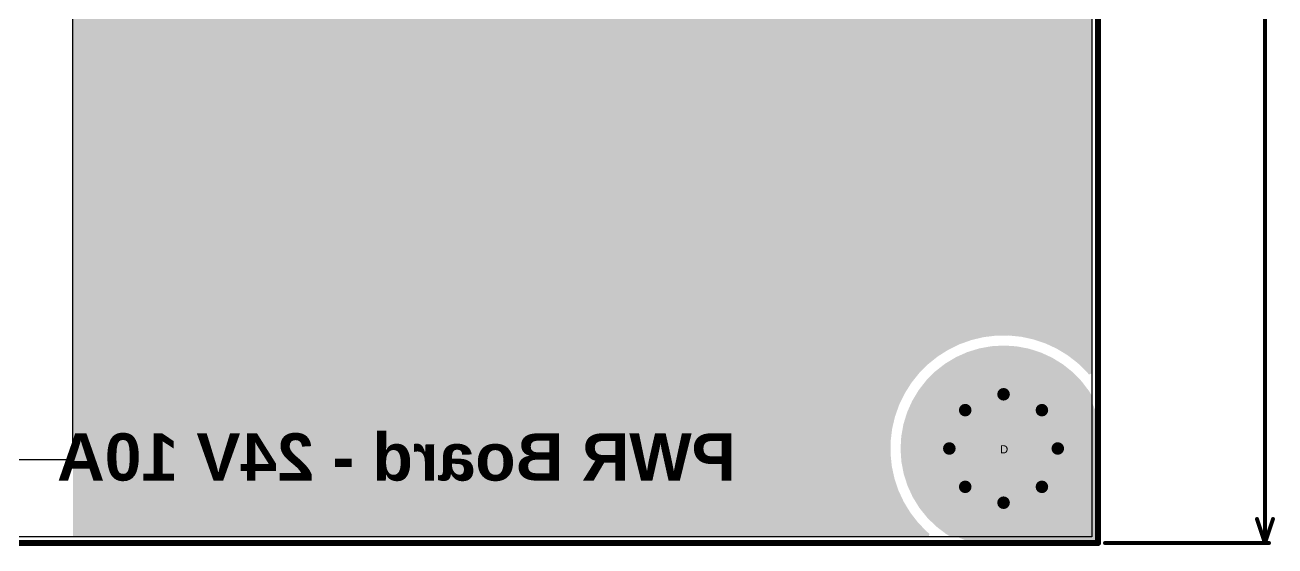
# Model space of a CAD drawing. Header units: inches. Extents: x 68 to 568, y 3 to 460.
# Drawn here: x 355.5 to 434.8, y 3.5 to 36.6 of the extents above; entities that cross this region are included whole.
import ezdxf

# ---------------------------------------------------------------- set-up
doc = ezdxf.new("R2010")
doc.units = ezdxf.units.IN
for name, color, linetype in [('Board Outline', 216, 'Continuous'), ('Bottom Layer', 5, 'Continuous'), ('Bottom Overlay', 54, 'Continuous'), ('Bottom Solder', 6, 'Continuous'), ('Dimension', 6, 'Continuous'), ('Drill Drawing', 1, 'Continuous'), ('Layer 1', 16, 'Continuous'), ('Layer 2', 76, 'Continuous'), ('Multi-Layer', 9, 'Continuous'), ('Pad Holes', 156, 'Continuous'), ('Top Layer', 1, 'Continuous'), ('Top Solder', 216, 'Continuous'), ('Via Holes', 16, 'Continuous')]:
    doc.layers.add(name, color=color, linetype=linetype)
doc.styles.add('Arial', font='', dxfattribs={"height": 0.2})
doc.styles.add('Arial_Bold', font='', dxfattribs={"height": 0.2})
doc.styles.get('Arial').set_extended_font_data('Arial')
doc.styles.get('Arial_Bold').set_extended_font_data('Arial', bold=True)

msp = doc.modelspace()

# ---------------------------------------------------------------- hatches: boundary and pattern name
at = {"layer": 'Bottom Layer'}
h = msp.add_hatch(color=5, dxfattribs=at)
edge = h.paths.add_edge_path()
edge.add_arc((417.6181099795681, 9.68173560743641), 6.259645344089513, 16.53207984423392, 253.4635629492132, ccw=False)
edge.add_line((423.61898512, 11.4629311), (423.6181138999999, 11.46205988))
edge.add_line((423.6181138999999, 11.46205988), (423.6181138999999, 3.681735079999999))
edge.add_line((423.6181138999999, 3.68173508), (423.61737476, 3.68099594))
edge.add_line((423.61737476, 3.68099594), (415.83645814, 3.68099594))
h = msp.add_hatch(color=5, dxfattribs=at)
edge = h.paths.add_edge_path()
edge.add_arc((417.61811066, 9.681735779999999), 4.359998899999999, 0, 360)
h = msp.add_hatch(color=5, dxfattribs=at)
edge = h.paths.add_edge_path()
edge.add_arc((417.61811066, 13.1237228), 0.2999994, 0, 360)
h = msp.add_hatch(color=5, dxfattribs=at)
edge = h.paths.add_edge_path()
edge.add_arc((415.1842572599999, 12.11558918), 0.2999994, 0, 360)
h = msp.add_hatch(color=5, dxfattribs=at)
edge = h.paths.add_edge_path()
edge.add_arc((420.05196406, 12.11558918), 0.2999994, 0, 360)
h = msp.add_hatch(color=5, dxfattribs=at)
edge = h.paths.add_edge_path()
edge.add_arc((414.17612364, 9.681735779999999), 0.2999994, 0, 360)
h = msp.add_hatch(color=5, dxfattribs=at)
edge = h.paths.add_edge_path()
edge.add_arc((421.06009768, 9.681735779999999), 0.2999994, 0, 360)
h = msp.add_hatch(color=5, dxfattribs=at)
edge = h.paths.add_edge_path()
edge.add_arc((415.1842572599999, 7.247882379999999), 0.2999994, 0, 360)
h = msp.add_hatch(color=5, dxfattribs=at)
edge = h.paths.add_edge_path()
edge.add_arc((420.05196406, 7.247882379999999), 0.2999994, 0, 360)
h = msp.add_hatch(color=5, dxfattribs=at)
edge = h.paths.add_edge_path()
edge.add_arc((417.61811066, 6.239748759999999), 0.2999994, 0, 360)
at = {"layer": 'Bottom Solder'}
msp.add_hatch(color=6, dxfattribs=at).paths.add_polyline_path([(418.09604722, 15.98478642), (418.09896822, 15.98444352), (418.10191208, 15.98433938), (418.8153218799999, 15.88846962), (418.81819208, 15.88779144), (418.8210978399999, 15.88735202), (419.5188206, 15.71034704), (419.52157904, 15.70935136), (419.52442892, 15.70857666), (420.1972647599999, 15.45277072), (420.19989366, 15.45146262), (420.20263432, 15.45036788), (420.84171356, 15.11912902), (420.84417228, 15.11753136), (420.84677324, 15.11612674), (421.44367832, 14.71382122), (421.44594908, 14.71194162), (421.44835954, 14.7102576), (421.99522408, 14.24219148), (421.9972713199999, 14.24005788), (421.9994658799999, 14.23811478), (422.48907628, 13.71045264), (422.49085682, 13.70810822), (422.49282278, 13.70591874), (422.91872998, 13.1256151), (422.92023366, 13.12307764), (422.9219303799999, 13.12068242), (423.27851844, 12.4953903), (423.2797249399999, 12.49269028), (423.2811321, 12.49012234), (423.56370456, 11.8280815), (423.56459102, 11.82526464), (423.56569846, 11.82254684), (423.66811126, 11.47751324), (423.6685557599999, 11.47520946), (423.66924664, 11.47292854), (423.66951334, 11.47023614), (423.67001118, 11.46764788), (423.6699984799999, 11.46532886), (423.6702347, 11.4629311), (423.669968, 11.46023362), (423.6699527599999, 11.45760218), (423.6694803199999, 11.45530094), (423.66936094, 11.45408936), (423.66936094, 3.68176048), (423.66936348, 3.68173508), (423.66837542, 3.67173764), (423.6654594999999, 3.66212374), (423.66072494, 3.65326422), (423.65435208, 3.6454969), (423.6536231, 3.64477046), (423.65361294, 3.64475776), (423.64584562, 3.6383849), (423.6369860999999, 3.63365034), (423.6273721999999, 3.630731879999999), (423.61737476, 3.62974636), (423.6173493599999, 3.6297489), (415.8364581399999, 3.6297489), (415.83410356, 3.62998004), (415.83173628, 3.629967339999999), (415.82910992, 3.6304728), (415.8264607, 3.63073442), (415.8242102599999, 3.63141768), (415.8218734599999, 3.63186726), (415.47684494, 3.734308), (415.47412714, 3.73541544), (415.47131028, 3.7363019), (414.8092923, 4.01892262), (414.80671166, 4.02033994), (414.80402434, 4.02153882), (414.17876016, 4.378172599999999), (414.17634462, 4.37988456), (414.17382494, 4.381378079999999), (413.59355432, 4.80732846), (413.59136484, 4.80929442), (413.5890204199999, 4.81107496), (413.06139638, 5.30072346), (413.0594482, 5.30292564), (413.05731968, 5.304967799999999), (412.5892942, 5.85186536), (412.5876127199999, 5.85427074), (412.58573058, 5.85654658), (412.18347586, 6.453479600000001), (412.18208648, 6.456052619999999), (412.18047104, 6.458539279999999), (411.84928044, 7.097646459999999), (411.84819078, 7.100379500000001), (411.8468776, 7.10301602), (411.59111992, 7.775872179999999), (411.5903503, 7.778711899999999), (411.5893495399999, 7.7814805), (411.4123979, 8.47921596), (411.41195594, 8.48213442), (411.41128284, 8.484991919999999), (411.31546896, 9.19840934), (411.31536482, 9.2013532), (411.3150219199999, 9.204274199999999), (411.30160818, 9.92397304), (411.3018393199999, 9.926886419999999), (411.30183424, 9.929853139999999), (411.3709958999999, 10.64634142), (411.3715673999999, 10.64923956), (411.3718976, 10.65215802), (411.52272534, 11.35600218), (411.5236194199999, 11.35879872), (411.5242848999999, 11.361674), (411.75478736, 12.04359034), (411.75600402, 12.04628274), (411.75698954, 12.04904626), (412.06413396, 12.7000508), (412.0656452599999, 12.70257556), (412.06694574, 12.7052197), (412.44667828, 13.31673232), (412.44847406, 13.31907674), (412.4500641, 13.32154308), (412.89738604, 13.88549928), (412.89943074, 13.88761256), (412.90130018, 13.88989094), (413.41030856, 14.39886376), (413.41258186, 14.40072812), (413.41470022, 14.4027779), (413.97869198, 14.85005412), (413.98116848, 14.85164924), (413.98350528, 14.85343994), (414.59504584, 15.2331293), (414.5976722, 15.23442216), (414.6002121999999, 15.23594108), (415.2512396, 15.5430347), (415.25403106, 15.54403038), (415.25669806, 15.54523434), (415.9386347199999, 15.775686), (415.94151, 15.77635148), (415.94430654, 15.77724556), (416.64816086, 15.9280225), (416.6510945599999, 15.92835524), (416.6539749199999, 15.92892166), (417.37047082, 15.99802744), (417.3734248399999, 15.99801982), (417.37634838, 15.9982535)])
h = msp.add_hatch(color=6, dxfattribs=at)
edge = h.paths.add_edge_path()
edge.add_arc((417.61811066, 9.681735779999999), 4.461598899999999, 0, 360)
h = msp.add_hatch(color=6, dxfattribs=at)
edge = h.paths.add_edge_path()
edge.add_arc((417.61811066, 13.1237228), 0.4015993999999999, 0, 360)
h = msp.add_hatch(color=6, dxfattribs=at)
edge = h.paths.add_edge_path()
edge.add_arc((415.1842572599999, 12.11558918), 0.4015993999999999, 0, 360)
h = msp.add_hatch(color=6, dxfattribs=at)
edge = h.paths.add_edge_path()
edge.add_arc((420.05196406, 12.11558918), 0.4015993999999999, 0, 360)
h = msp.add_hatch(color=6, dxfattribs=at)
edge = h.paths.add_edge_path()
edge.add_arc((414.17612364, 9.681735779999999), 0.4015993999999999, 0, 360)
h = msp.add_hatch(color=6, dxfattribs=at)
edge = h.paths.add_edge_path()
edge.add_arc((421.06009768, 9.681735779999999), 0.4015993999999999, 0, 360)
h = msp.add_hatch(color=6, dxfattribs=at)
edge = h.paths.add_edge_path()
edge.add_arc((415.1842572599999, 7.247882379999999), 0.4015993999999999, 0, 360)
h = msp.add_hatch(color=6, dxfattribs=at)
edge = h.paths.add_edge_path()
edge.add_arc((420.05196406, 7.247882379999999), 0.4015993999999999, 0, 360)
h = msp.add_hatch(color=6, dxfattribs=at)
edge = h.paths.add_edge_path()
edge.add_arc((417.61811066, 6.239748759999999), 0.4015993999999999, 0, 360)
at = {"layer": 'Layer 1'}
h = msp.add_hatch(color=16, dxfattribs=at)
edge = h.paths.add_edge_path()
edge.add_arc((417.61811066, 9.681735779999999), 4.359998899999999, 0, 360)
h = msp.add_hatch(color=16, dxfattribs=at)
edge = h.paths.add_edge_path()
edge.add_arc((417.61811066, 13.1237228), 0.2999994, 0, 360)
h = msp.add_hatch(color=16, dxfattribs=at)
edge = h.paths.add_edge_path()
edge.add_arc((415.1842572599999, 12.11558918), 0.2999994, 0, 360)
h = msp.add_hatch(color=16, dxfattribs=at)
edge = h.paths.add_edge_path()
edge.add_arc((420.05196406, 12.11558918), 0.2999994, 0, 360)
h = msp.add_hatch(color=16, dxfattribs=at)
edge = h.paths.add_edge_path()
edge.add_arc((414.17612364, 9.681735779999999), 0.2999994, 0, 360)
h = msp.add_hatch(color=16, dxfattribs=at)
edge = h.paths.add_edge_path()
edge.add_arc((421.06009768, 9.681735779999999), 0.2999994, 0, 360)
h = msp.add_hatch(color=16, dxfattribs=at)
edge = h.paths.add_edge_path()
edge.add_arc((415.1842572599999, 7.247882379999999), 0.2999994, 0, 360)
h = msp.add_hatch(color=16, dxfattribs=at)
edge = h.paths.add_edge_path()
edge.add_arc((420.05196406, 7.247882379999999), 0.2999994, 0, 360)
h = msp.add_hatch(color=16, dxfattribs=at)
edge = h.paths.add_edge_path()
edge.add_arc((417.61811066, 6.239748759999999), 0.2999994, 0, 360)
at = {"layer": 'Layer 2'}
h = msp.add_hatch(color=76, dxfattribs=at)
h.paths.add_polyline_path([(412.92022826, 328.1025315), (412.74299468, 327.95607256), (412.18861174, 327.38337114), (411.70110446, 326.75276534), (411.2864799399999, 326.07202248), (410.9498435799999, 325.34952456), (410.6953432, 324.59417174), (410.52611062, 323.81527312), (410.44423118, 323.02241466), (410.4507158, 322.22536774), (410.5454832, 321.43394692), (410.7273675199999, 320.65790326), (410.9941234, 319.90679224), (411.3424716999999, 319.18986962), (411.76811728, 318.51595936), (412.2658175799999, 317.8933698), (412.82944612, 317.32976412), (413.452056, 316.83208668), (414.1259815, 316.4064665), (414.8429193599999, 316.05814868), (415.594038, 315.79142074), (416.37009182, 315.6095669), (417.16151518, 315.51482998), (417.9585620999999, 315.50837838), (418.7514154799999, 315.59028576), (419.5303090199999, 315.75954882), (420.2856516799999, 316.01407968), (421.0081343599999, 316.3507439799999), (421.68886452, 316.76539644), (422.31945, 317.25292658), (422.8921310999999, 317.80732984), (423.03864592, 317.9846447), (423.22966154, 317.9159377), (423.22966154, 14.4480026), (423.03864592, 14.37929306), (422.89204982, 14.55669936), (422.31937126, 15.11108992), (421.68878578, 15.59860482), (421.00806324, 16.01324204), (420.28558564, 16.34989364), (419.53025314, 16.60441434), (418.75136722, 16.77366978), (417.958524, 16.85557208), (417.16148724, 16.8491154), (416.37007404, 16.75437848), (415.5940354599999, 16.57252718), (414.84292444, 16.30580178), (414.1259967399999, 15.95748904), (413.45207886, 15.53187648), (412.8294766, 15.0342092), (412.26585314, 14.47061368), (411.76815284, 13.84803682), (411.34250726, 13.17413926), (410.9941589599999, 12.45722934), (410.72739546, 11.70613356), (410.54550606, 10.93010006), (410.4507285, 10.13869448), (410.44423118, 9.341657719999999), (410.52609538, 8.54880942), (410.69531018, 7.76991588), (410.94979278, 7.01457068), (411.28640882, 6.2920753), (411.70101302, 5.611332439999999), (412.18849744, 4.98072156), (412.7428549799999, 4.408015059999999), (412.9201876199999, 4.261467219999999), (412.851473, 4.0704516), (358.5463999999999, 4.0704516), (358.5463999999999, 328.29354712), (412.8515187199999, 328.29354712)])
h.paths.add_polyline_path([(408.3958075399999, 320.04076708), (399.3026075399999, 320.04076708), (399.3026075399999, 316.58636708), (408.3958075399999, 316.58636708)], flags=0)
h.paths.add_polyline_path([(402.63007104, 313.0549999999999), (399.81067104, 313.0549999999999), (399.81067104, 310.6165999999999), (402.63007104, 310.6165999999999)], flags=0)
h.paths.add_polyline_path([(369.3921999999999, 313.0549999999999), (366.5728, 313.0549999999999), (366.5728, 310.6165999999999), (369.3921999999999, 310.6165999999999)], flags=0)
h.paths.add_polyline_path([(389.0518, 307.3908), (380.3808496, 307.3908), (380.3808496, 295.72328714), (389.0518, 295.72328714)], flags=0)
h.paths.add_polyline_path([(405.9174, 308.54193308), (393.67584968, 308.54193308), (393.67584968, 295.0972), (405.9174, 295.0972)], flags=0)
h.paths.add_polyline_path([(365.506, 309.0672), (361.6179204, 309.0672), (361.6179204, 294.0049999999999), (365.506, 294.0049999999999)], flags=0)
h.paths.add_polyline_path([(375.13572928, 310.3045000399999), (371.24764968, 310.3045000399999), (371.24764968, 293.7256), (375.13572928, 293.7256)], flags=0)
h.paths.add_polyline_path([(402.63007104, 292.18840216), (399.81067104, 292.18840216), (399.81067104, 289.75000216), (402.63007104, 289.75000216)], flags=0)
h.paths.add_polyline_path([(369.3921999999999, 292.18840216), (366.5728, 292.18840216), (366.5728, 289.75000216), (369.3921999999999, 289.75000216)], flags=0)
h.paths.add_polyline_path([(408.4828, 238.9378), (399.3896, 238.9378), (399.3896, 235.4834), (408.4828, 235.4834)], flags=0)
h.paths.add_polyline_path([(402.7170634999999, 231.95203292), (399.8976635, 231.95203292), (399.8976635, 229.51363292), (402.7170634999999, 229.51363292)], flags=0)
h.paths.add_polyline_path([(369.47919246, 231.95203292), (366.6597924599999, 231.95203292), (366.6597924599999, 229.51363292), (369.47919246, 229.51363292)], flags=0)
h.paths.add_polyline_path([(389.13879246, 226.28783292), (380.46784206, 226.28783292), (380.46784206, 214.62032006), (389.13879246, 214.62032006)], flags=0)
h.paths.add_polyline_path([(406.00439246, 227.438966), (393.76284214, 227.438966), (393.76284214, 213.99423292), (406.00439246, 213.99423292)], flags=0)
h.paths.add_polyline_path([(365.5929924599999, 227.96423292), (361.70491286, 227.96423292), (361.70491286, 212.90203292), (365.5929924599999, 212.90203292)], flags=0)
h.paths.add_polyline_path([(375.22272174, 229.20153296), (371.33464214, 229.20153296), (371.33464214, 212.62263292), (375.22272174, 212.62263292)], flags=0)
h.paths.add_polyline_path([(402.7170634999999, 211.08543508), (399.8976635, 211.08543508), (399.8976635, 208.64703508), (402.7170634999999, 208.64703508)], flags=0)
h.paths.add_polyline_path([(369.47919246, 211.08543508), (366.6597924599999, 211.08543508), (366.6597924599999, 208.64703508), (369.47919246, 208.64703508)], flags=0)
h.paths.add_polyline_path([(418.70722202, 191.04236112), (418.32437798, 191.04236112), (417.95457684, 190.94327572), (417.6230230199999, 190.75185116), (417.35231236, 190.4811405), (417.1608878, 190.14958668), (417.0618024, 189.77978554), (417.0618024, 189.3969415), (417.1608878, 189.02714036), (417.35231236, 188.69558654), (417.6230230199999, 188.42487588), (417.95457684, 188.23345132), (418.32437798, 188.13436592), (418.70722202, 188.13436592), (419.07702316, 188.23345132), (419.40857698, 188.42487588), (419.6792876399999, 188.69558654), (419.8707122, 189.02714036), (419.9697976, 189.3969415), (419.9697976, 189.77978554), (419.8707122, 190.14958668), (419.6792876399999, 190.4811405), (419.40857698, 190.75185116), (419.07702316, 190.94327572)], flags=0)
h.paths.add_polyline_path([(419.9697976, 180.88236112), (417.0618024, 180.88236112), (417.0618024, 177.97436592), (419.9697976, 177.97436592)], flags=0)
h.paths.add_polyline_path([(408.3958075399999, 158.73918468), (399.3026075399999, 158.73918468), (399.3026075399999, 155.28478468), (408.3958075399999, 155.28478468)], flags=0)
h.paths.add_polyline_path([(402.63007104, 151.7534176), (399.81067104, 151.7534176), (399.81067104, 149.3150176), (402.63007104, 149.3150176)], flags=0)
h.paths.add_polyline_path([(369.3921999999999, 151.7534176), (366.5728, 151.7534176), (366.5728, 149.3150176), (369.3921999999999, 149.3150176)], flags=0)
h.paths.add_polyline_path([(389.0518, 146.0892176), (380.3808496, 146.0892176), (380.3808496, 134.42170474), (389.0518, 134.42170474)], flags=0)
h.paths.add_polyline_path([(405.9174, 147.24035068), (393.67584968, 147.24035068), (393.67584968, 133.7956176), (405.9174, 133.7956176)], flags=0)
h.paths.add_polyline_path([(365.506, 147.7656176), (361.6179204, 147.7656176), (361.6179204, 132.7034176), (365.506, 132.7034176)], flags=0)
h.paths.add_polyline_path([(375.13572928, 149.00291764), (371.24764968, 149.00291764), (371.24764968, 132.4240176), (375.13572928, 132.4240176)], flags=0)
h.paths.add_polyline_path([(402.63007104, 130.88681976), (399.81067104, 130.88681976), (399.81067104, 128.44841976), (402.63007104, 128.44841976)], flags=0)
h.paths.add_polyline_path([(369.3921999999999, 130.88681976), (366.5728, 130.88681976), (366.5728, 128.44841976), (369.3921999999999, 128.44841976)], flags=0)
h.paths.add_polyline_path([(408.3958075399999, 77.63684244), (399.3026075399999, 77.63684244), (399.3026075399999, 74.18244244), (408.3958075399999, 74.18244244)], flags=0)
h.paths.add_polyline_path([(402.63007104, 70.65107536), (399.81067104, 70.65107536), (399.81067104, 68.21267535999999), (402.63007104, 68.21267535999999)], flags=0)
h.paths.add_polyline_path([(369.3921999999999, 70.65107536), (366.5728, 70.65107536), (366.5728, 68.21267535999999), (369.3921999999999, 68.21267535999999)], flags=0)
h.paths.add_polyline_path([(389.0518, 64.98687536), (380.3808496, 64.98687536), (380.3808496, 53.3193625), (389.0518, 53.3193625)], flags=0)
h.paths.add_polyline_path([(405.9174, 66.13800844), (393.67584968, 66.13800844), (393.67584968, 52.69327535999999), (405.9174, 52.69327535999999)], flags=0)
h.paths.add_polyline_path([(365.506, 66.66327536), (361.6179204, 66.66327536), (361.6179204, 51.60107536), (365.506, 51.60107536)], flags=0)
h.paths.add_polyline_path([(375.13572928, 67.9005754), (371.24764968, 67.9005754), (371.24764968, 51.32167535999999), (375.13572928, 51.32167535999999)], flags=0)
h.paths.add_polyline_path([(402.63007104, 49.78447752), (399.81067104, 49.78447752), (399.81067104, 47.34607751999999), (402.63007104, 47.34607751999999)], flags=0)
h.paths.add_polyline_path([(369.3921999999999, 49.78447752), (366.5728, 49.78447752), (366.5728, 47.34607751999999), (369.3921999999999, 47.34607751999999)], flags=0)
msp.add_hatch(color=76, dxfattribs=at).paths.add_polyline_path([(418.4500063799999, 16.16658692), (419.2312798999999, 16.01758544), (419.98867996, 15.77481986), (420.71099754, 15.44188428), (421.38754432, 15.02370122), (422.00830508, 14.5264632), (422.56409518, 13.9575286), (423.0466901, 13.32531752), (423.22966154, 13.0132201), (423.22966154, 4.0704516), (414.28614882, 4.0704516), (413.9741022, 4.253425579999999), (413.3419266799999, 4.736068759999999), (412.77303526, 5.291902039999999), (412.2758455, 5.91270344), (411.8577157799999, 6.5892807), (411.52483354, 7.311623679999999), (411.28212638, 8.069041519999999), (411.13318586, 8.850327739999999), (411.0802167, 9.64391518), (411.12399868, 10.43806396), (411.26388918, 11.2210215), (411.4978181, 11.98119778), (411.8223183399999, 12.70734314), (412.2325918399999, 13.38871338), (412.72256546, 14.0152247), (413.2849874999999, 14.57760356), (413.91153438, 15.06752892), (414.5929376399999, 15.47775162), (415.3191083999999, 15.80219598), (416.07930246, 16.03606394), (416.86227016, 16.17589348), (417.65642148, 16.21961704)])
h = msp.add_hatch(color=76, dxfattribs=at)
edge = h.paths.add_edge_path()
edge.add_arc((417.61811066, 9.681735779999999), 4.359998899999999, 0, 360)
h = msp.add_hatch(color=76, dxfattribs=at)
edge = h.paths.add_edge_path()
edge.add_arc((417.61811066, 13.1237228), 0.2999994, 0, 360)
h = msp.add_hatch(color=76, dxfattribs=at)
edge = h.paths.add_edge_path()
edge.add_arc((415.1842572599999, 12.11558918), 0.2999994, 0, 360)
h = msp.add_hatch(color=76, dxfattribs=at)
edge = h.paths.add_edge_path()
edge.add_arc((420.05196406, 12.11558918), 0.2999994, 0, 360)
h = msp.add_hatch(color=76, dxfattribs=at)
edge = h.paths.add_edge_path()
edge.add_arc((414.17612364, 9.681735779999999), 0.2999994, 0, 360)
h = msp.add_hatch(color=76, dxfattribs=at)
edge = h.paths.add_edge_path()
edge.add_arc((421.06009768, 9.681735779999999), 0.2999994, 0, 360)
h = msp.add_hatch(color=76, dxfattribs=at)
edge = h.paths.add_edge_path()
edge.add_arc((415.1842572599999, 7.247882379999999), 0.2999994, 0, 360)
h = msp.add_hatch(color=76, dxfattribs=at)
edge = h.paths.add_edge_path()
edge.add_arc((420.05196406, 7.247882379999999), 0.2999994, 0, 360)
h = msp.add_hatch(color=76, dxfattribs=at)
edge = h.paths.add_edge_path()
edge.add_arc((417.61811066, 6.239748759999999), 0.2999994, 0, 360)
at = {"layer": 'Multi-Layer'}
h = msp.add_hatch(color=9, dxfattribs=at)
edge = h.paths.add_edge_path()
edge.add_arc((417.61811066, 9.681735779999999), 4.359998899999999, 0, 360)
at = {"layer": 'Pad Holes'}
h = msp.add_hatch(color=7, dxfattribs=at)
edge = h.paths.add_edge_path()
edge.add_arc((417.61811066, 9.681735779999999), 2.50000008, 0, 360)
at = {"layer": 'Top Layer'}
h = msp.add_hatch(color=1, dxfattribs=at)
edge = h.paths.add_edge_path()
edge.add_arc((417.6180972795681, 9.681748307436411), 6.259645344089513, 16.53207984423392, 253.4635629492132, ccw=False)
edge.add_line((423.61897242, 11.4629438), (423.6181012, 11.46207258))
edge.add_line((423.6181012, 11.46207258), (423.6181012, 3.681747779999999))
edge.add_line((423.6181012, 3.681747779999999), (423.61736206, 3.68100864))
edge.add_line((423.61736206, 3.68100864), (415.83644544, 3.68100864))
h = msp.add_hatch(color=1, dxfattribs=at)
edge = h.paths.add_edge_path()
edge.add_arc((417.61811066, 9.681735779999999), 4.359998899999999, 0, 360)
h = msp.add_hatch(color=1, dxfattribs=at)
edge = h.paths.add_edge_path()
edge.add_arc((417.61811066, 13.1237228), 0.2999994, 0, 360)
h = msp.add_hatch(color=1, dxfattribs=at)
edge = h.paths.add_edge_path()
edge.add_arc((415.1842572599999, 12.11558918), 0.2999994, 0, 360)
h = msp.add_hatch(color=1, dxfattribs=at)
edge = h.paths.add_edge_path()
edge.add_arc((420.05196406, 12.11558918), 0.2999994, 0, 360)
h = msp.add_hatch(color=1, dxfattribs=at)
edge = h.paths.add_edge_path()
edge.add_arc((414.17612364, 9.681735779999999), 0.2999994, 0, 360)
h = msp.add_hatch(color=1, dxfattribs=at)
edge = h.paths.add_edge_path()
edge.add_arc((421.06009768, 9.681735779999999), 0.2999994, 0, 360)
h = msp.add_hatch(color=1, dxfattribs=at)
edge = h.paths.add_edge_path()
edge.add_arc((415.1842572599999, 7.247882379999999), 0.2999994, 0, 360)
h = msp.add_hatch(color=1, dxfattribs=at)
edge = h.paths.add_edge_path()
edge.add_arc((420.05196406, 7.247882379999999), 0.2999994, 0, 360)
h = msp.add_hatch(color=1, dxfattribs=at)
edge = h.paths.add_edge_path()
edge.add_arc((417.61811066, 6.239748759999999), 0.2999994, 0, 360)
at = {"layer": 'Top Solder'}
msp.add_hatch(color=216, dxfattribs=at).paths.add_polyline_path([(418.0960345199999, 15.98479912), (418.09895552, 15.98445622), (418.10189938, 15.98435208), (418.81530918, 15.88848232), (418.8181793799999, 15.88780414), (418.82108514, 15.88736472), (419.5188079, 15.71035974), (419.5215663399999, 15.70936406), (419.5244162199999, 15.70858936), (420.19725206, 15.45278342), (420.19988096, 15.45147532), (420.20262162, 15.45038058), (420.84170086, 15.11914172), (420.8441595799999, 15.11754406), (420.8467605399999, 15.11613944), (421.4436656199999, 14.71383392), (421.44593638, 14.71195432), (421.44834684, 14.7102703), (421.9952113799999, 14.24220418), (421.99725862, 14.24007058), (421.99945318, 14.23812748), (422.4890635799999, 13.71046534), (422.49084412, 13.70812092), (422.49281008, 13.70593144), (422.91871728, 13.1256278), (422.92022096, 13.12309034), (422.92191768, 13.12069512), (423.27850574, 12.495403), (423.27971224, 12.49270298), (423.2811194, 12.49013504), (423.5636918599999, 11.8280942), (423.56457832, 11.82527734), (423.56568576, 11.82255954), (423.6680985599999, 11.47752594), (423.66854306, 11.47522216), (423.66923394, 11.47294124), (423.66950064, 11.47024884), (423.6699984799999, 11.46766058), (423.66998578, 11.46534156), (423.670222, 11.4629438), (423.6699553, 11.46024632), (423.66994006, 11.45761488), (423.66946762, 11.45531364), (423.6693482399999, 11.45410206), (423.6693482399999, 3.68177318), (423.6693507799999, 3.681747779999999), (423.6683627199999, 3.67175034), (423.6654468, 3.662136439999999), (423.66071224, 3.65327692), (423.65433938, 3.6455096), (423.6536104, 3.64478316), (423.65360024, 3.64477046), (423.64583292, 3.6383976), (423.6369734, 3.63366304), (423.6273595, 3.63074458), (423.61736206, 3.62975906), (423.61733666, 3.6297616), (415.83644544, 3.6297616), (415.83409086, 3.62999274), (415.83172358, 3.62998004), (415.82909722, 3.630485499999999), (415.826448, 3.63074712), (415.82419756, 3.63143038), (415.82186076, 3.63187996), (415.47683224, 3.7343207), (415.4741144399999, 3.73542814), (415.4712975799999, 3.7363146), (414.8092796, 4.01893532), (414.80669896, 4.02035264), (414.80401164, 4.021551519999999), (414.17874746, 4.3781853), (414.17633192, 4.37989726), (414.17381224, 4.381390779999999), (413.59354162, 4.80734116), (413.5913521399999, 4.80930712), (413.58900772, 4.811087659999999), (413.0613836799999, 5.30073616), (413.0594355, 5.30293834), (413.05730698, 5.3049805), (412.5892815, 5.85187806), (412.58760002, 5.85428344), (412.58571788, 5.85655928), (412.18346316, 6.453492299999999), (412.1820737799999, 6.45606532), (412.18045834, 6.458551979999999), (411.84926774, 7.097659159999999), (411.84817808, 7.100392199999999), (411.8468649, 7.103028719999999), (411.59110722, 7.77588488), (411.5903375999999, 7.778724599999999), (411.58933684, 7.7814932), (411.4123852, 8.47922866), (411.41194324, 8.482147119999999), (411.41127014, 8.48500462), (411.31545626, 9.198422039999999), (411.3153521199999, 9.201365899999999), (411.31500922, 9.2042869), (411.30159548, 9.923985739999999), (411.30182662, 9.92689912), (411.30182154, 9.92986584), (411.3709832, 10.64635412), (411.3715547, 10.64925226), (411.3718848999999, 10.65217072), (411.52271264, 11.35601488), (411.52360672, 11.35881142), (411.5242722, 11.3616867), (411.75477466, 12.04360304), (411.75599132, 12.04629544), (411.7569768399999, 12.04905896), (412.0641212599999, 12.7000635), (412.06563256, 12.70258826), (412.0669330399999, 12.7052324), (412.4466655799999, 13.31674502), (412.44846136, 13.31908944), (412.4500514, 13.32155578), (412.89737334, 13.88551198), (412.8994180399999, 13.88762526), (412.90128748, 13.88990364), (413.41029586, 14.39887646), (413.41256916, 14.40074082), (413.41468752, 14.4027906), (413.97867928, 14.85006682), (413.9811557799999, 14.85166194), (413.98349258, 14.85345264), (414.59503314, 15.233142), (414.5976595, 15.23443486), (414.6001995, 15.23595378), (415.2512269, 15.5430474), (415.25401836, 15.54404308), (415.25668536, 15.54524704), (415.93862202, 15.7756987), (415.9414973, 15.77636418), (415.9442938399999, 15.77725826), (416.6481481599999, 15.9280352), (416.65108186, 15.92836794), (416.65396222, 15.92893436), (417.37045812, 15.99804014), (417.37341214, 15.99803252), (417.37633568, 15.9982662)])
h = msp.add_hatch(color=216, dxfattribs=at)
edge = h.paths.add_edge_path()
edge.add_arc((417.61811066, 9.681735779999999), 4.461598899999999, 0, 360)
h = msp.add_hatch(color=216, dxfattribs=at)
edge = h.paths.add_edge_path()
edge.add_arc((417.61811066, 13.1237228), 0.4015993999999999, 0, 360)
h = msp.add_hatch(color=216, dxfattribs=at)
edge = h.paths.add_edge_path()
edge.add_arc((415.1842572599999, 12.11558918), 0.4015993999999999, 0, 360)
h = msp.add_hatch(color=216, dxfattribs=at)
edge = h.paths.add_edge_path()
edge.add_arc((420.05196406, 12.11558918), 0.4015993999999999, 0, 360)
h = msp.add_hatch(color=216, dxfattribs=at)
edge = h.paths.add_edge_path()
edge.add_arc((414.17612364, 9.681735779999999), 0.4015993999999999, 0, 360)
h = msp.add_hatch(color=216, dxfattribs=at)
edge = h.paths.add_edge_path()
edge.add_arc((421.06009768, 9.681735779999999), 0.4015993999999999, 0, 360)
h = msp.add_hatch(color=216, dxfattribs=at)
edge = h.paths.add_edge_path()
edge.add_arc((415.1842572599999, 7.247882379999999), 0.4015993999999999, 0, 360)
h = msp.add_hatch(color=216, dxfattribs=at)
edge = h.paths.add_edge_path()
edge.add_arc((420.05196406, 7.247882379999999), 0.4015993999999999, 0, 360)
h = msp.add_hatch(color=216, dxfattribs=at)
edge = h.paths.add_edge_path()
edge.add_arc((417.61811066, 6.239748759999999), 0.4015993999999999, 0, 360)
at = {"layer": 'Via Holes'}
h = msp.add_hatch(color=7, dxfattribs=at)
edge = h.paths.add_edge_path()
edge.add_arc((417.61811066, 13.1237228), 0.1499997, 0, 360)
h = msp.add_hatch(color=7, dxfattribs=at)
edge = h.paths.add_edge_path()
edge.add_arc((415.1842572599999, 12.11558918), 0.1499997, 0, 360)
h = msp.add_hatch(color=7, dxfattribs=at)
edge = h.paths.add_edge_path()
edge.add_arc((420.05196406, 12.11558918), 0.1499997, 0, 360)
h = msp.add_hatch(color=7, dxfattribs=at)
edge = h.paths.add_edge_path()
edge.add_arc((414.17612364, 9.681735779999999), 0.1499997, 0, 360)
h = msp.add_hatch(color=7, dxfattribs=at)
edge = h.paths.add_edge_path()
edge.add_arc((421.06009768, 9.681735779999999), 0.1499997, 0, 360)
h = msp.add_hatch(color=7, dxfattribs=at)
edge = h.paths.add_edge_path()
edge.add_arc((415.1842572599999, 7.247882379999999), 0.1499997, 0, 360)
h = msp.add_hatch(color=7, dxfattribs=at)
edge = h.paths.add_edge_path()
edge.add_arc((420.05196406, 7.247882379999999), 0.1499997, 0, 360)
h = msp.add_hatch(color=7, dxfattribs=at)
edge = h.paths.add_edge_path()
edge.add_arc((417.61811066, 6.239748759999999), 0.1499997, 0, 360)

# ---------------------------------------------------------------- linework, layer by layer
at = {"layer": 'Board Outline'}
for points in [[(423.6181138999999, 3.68199924, 0.3809999999999999, 0.3809999999999999, 0), (423.6181138999999, 328.6819994799999, 0.3809999999999999, 0.3809999999999999, 0)], [(68.6181127, 3.68199924, 0.3809999999999999, 0.3809999999999999, 0), (423.6181138999999, 3.68199924, 0.3809999999999999, 0.3809999999999999, 0)]]:
    msp.add_lwpolyline(points, format="xyseb", dxfattribs=at)
msp.add_lwpolyline([(423.5228638999999, 3.68199924, 0.1905, 0.1905, 1), (423.7133638999999, 3.68199924, 0.1905, 0.1905, 1)], format="xyseb", close=True, dxfattribs=at)
msp.add_lwpolyline([(423.5228638999999, 3.68199924, 0.1905, 0.1905, 1), (423.7133638999999, 3.68199924, 0.1905, 0.1905, 1)], format="xyseb", close=True, dxfattribs=at)
at = {"layer": 'Dimension'}
for points in [[(434.213, 3.68199924, 0.254, 0.254, 0), (434.213, 150.40444392, 0.254, 0.254, 0)], [(433.705, 5.20599924, 0.254, 0.254, 0), (434.213, 3.68199924, 0.254, 0.254, 0)], [(434.213, 3.68199924, 0.254, 0.254, 0), (434.7209999999999, 5.20599924, 0.254, 0.254, 0)], [(424.0626139, 3.68199924, 0.254, 0.254, 0), (434.467, 3.68199924, 0.254, 0.254, 0)]]:
    msp.add_lwpolyline(points, format="xyseb", dxfattribs=at)
for points in [[(433.6415, 5.20599924, 0.127, 0.127, 1), (433.7685, 5.20599924, 0.127, 0.127, 1)], [(434.6575, 5.20599924, 0.127, 0.127, 1), (434.7845, 5.20599924, 0.127, 0.127, 1)], [(423.9991138999999, 3.68199924, 0.127, 0.127, 1), (424.1261139, 3.68199924, 0.127, 0.127, 1)], [(434.1495, 3.68199924, 0.127, 0.127, 1), (434.2765, 3.68199924, 0.127, 0.127, 1)], [(434.1495, 3.68199924, 0.127, 0.127, 1), (434.2765, 3.68199924, 0.127, 0.127, 1)], [(434.1495, 3.68199924, 0.127, 0.127, 1), (434.2765, 3.68199924, 0.127, 0.127, 1)], [(434.4035, 3.68199924, 0.127, 0.127, 1), (434.5305, 3.68199924, 0.127, 0.127, 1)]]:
    msp.add_lwpolyline(points, format="xyseb", close=True, dxfattribs=at)
at = {"layer": 'Layer 1'}
for p, q in [((358.5463999999999, 8.991599999999998), (358.5463999999999, 328.29354712)), ((423.22966154, 328.29354712), (423.22966154, 4.0704516)), ((119.53239238, 8.991599999999998), (358.5463999999999, 8.991599999999998)), ((423.22966154, 4.0704516), (69.00656506, 4.0704516))]:
    msp.add_line(p, q, dxfattribs=at)

# ---------------------------------------------------------------- texts
at = {"layer": 'Bottom Overlay', "style": 'Arial_Bold', "text_generation_flag": 2}
msp.add_text('PWR Board - 24V 10A', height=2.99999908, dxfattribs=at).set_placement((400.6130164, 7.644485599999999))
at = {"layer": 'Drill Drawing', "style": 'Arial'}
for s, p in [('E', (417.39803236, 12.81900662)), ('E', (414.96417896, 11.810873)), ('E', (419.83188576, 11.810873)), ('E', (413.9560453399999, 9.377019599999999)), ('D', (417.39803236, 9.377019599999999)), ('E', (420.8400193799999, 9.377019599999999)), ('E', (414.96417896, 6.9431662)), ('E', (419.83188576, 6.9431662)), ('E', (417.39803236, 5.93503258))]:
    msp.add_text(s, height=0.508, dxfattribs=at).set_placement(p)

doc.saveas('drawing.dxf')
